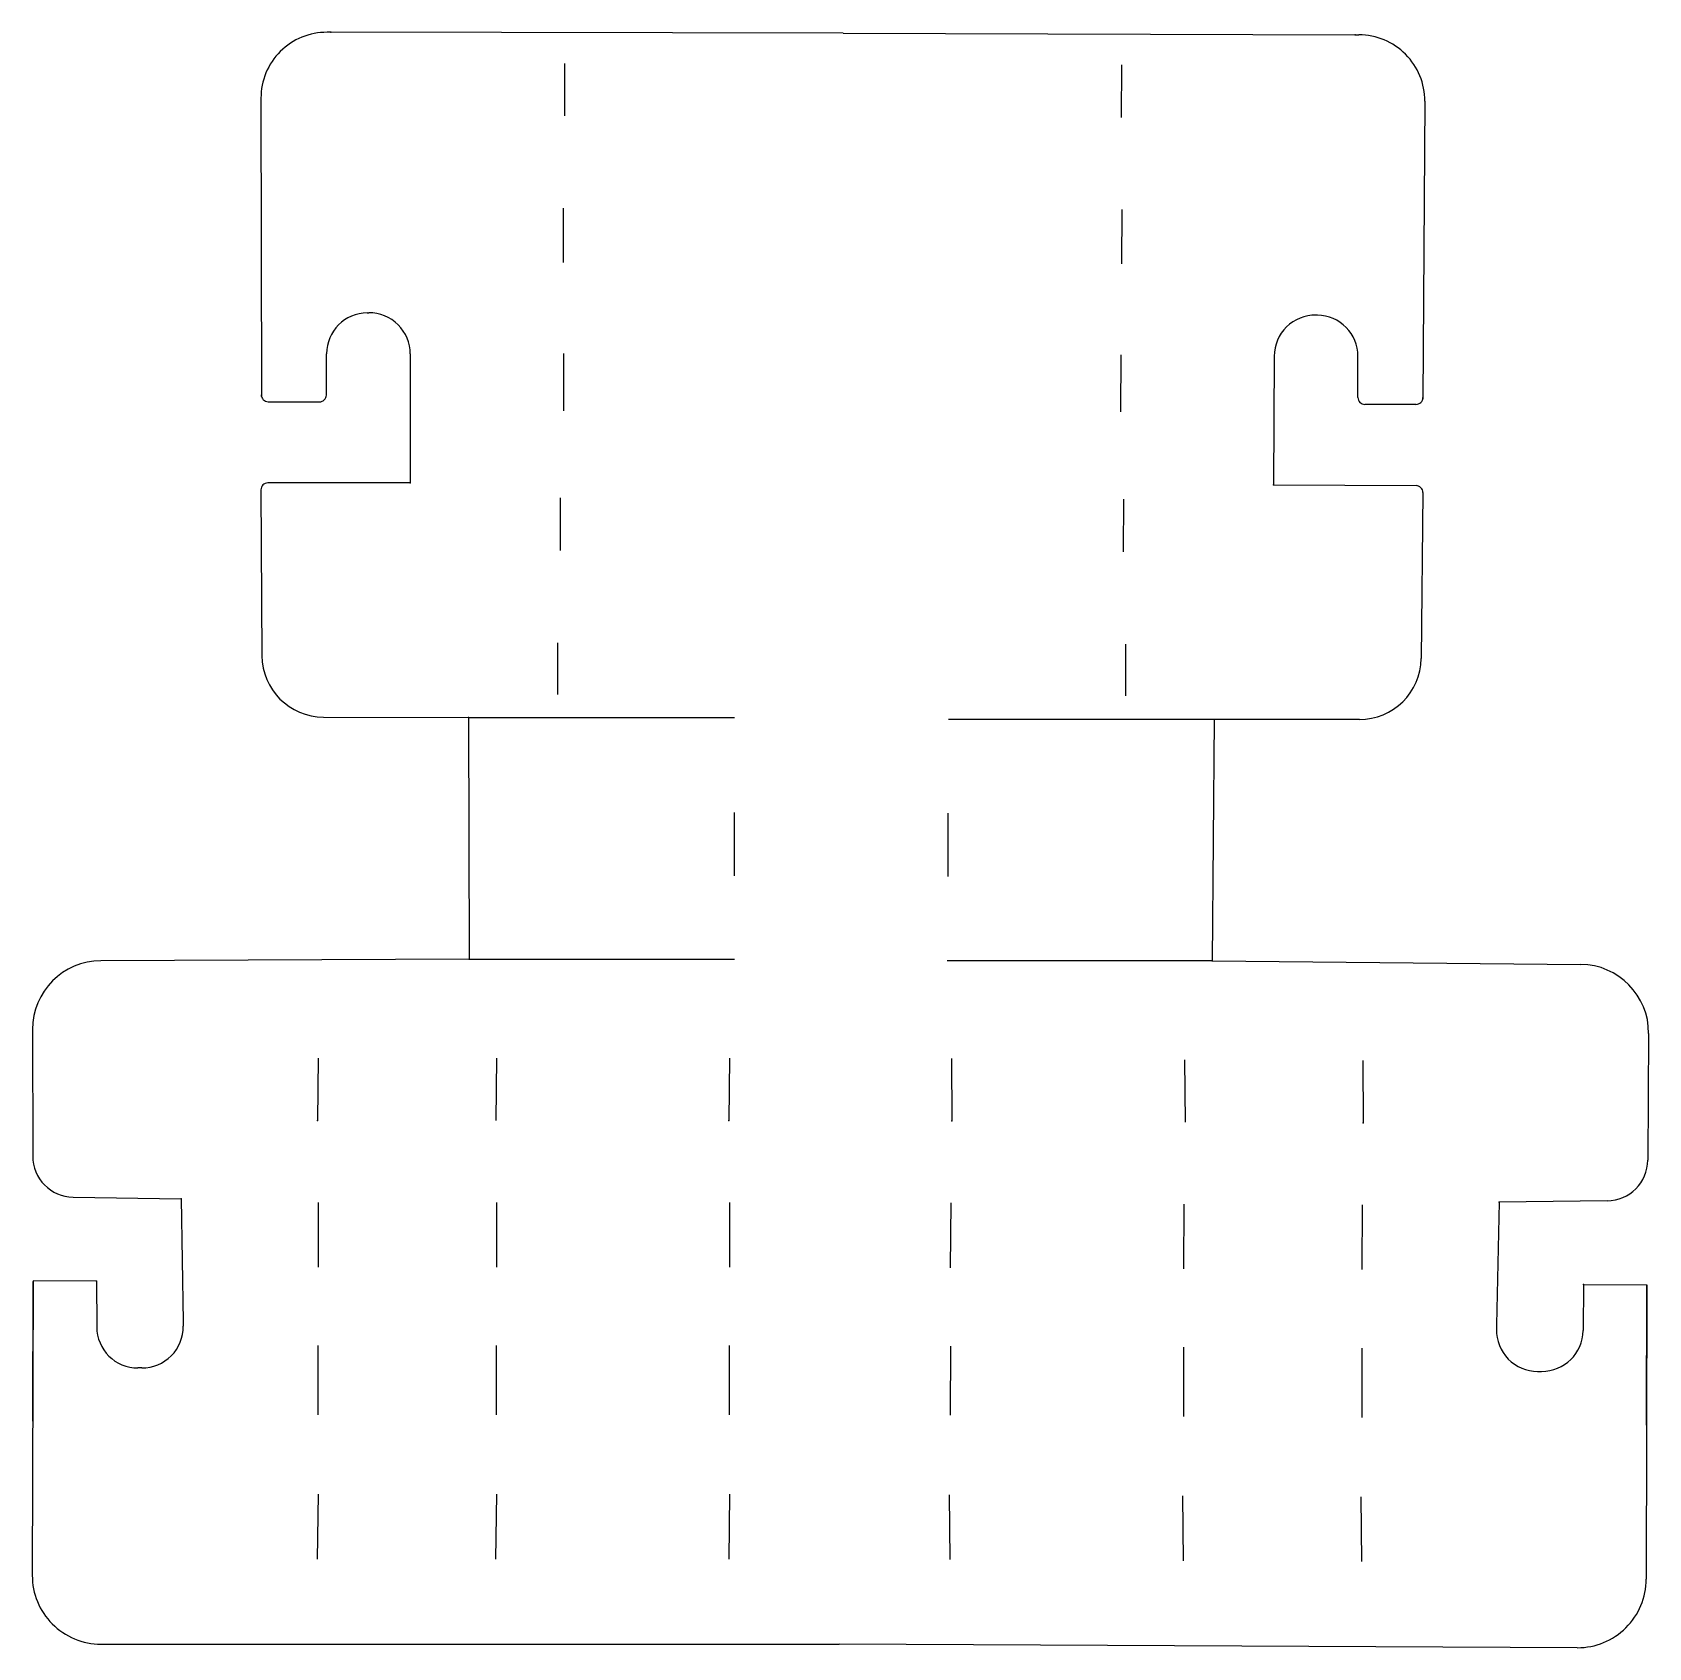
# Model space of a CAD drawing. Header units: millimetres. Extents: x 8 to 126, y 177 to 295.
import ezdxf

# ---------------------------------------------------------------- set-up
doc = ezdxf.new("R2010")
doc.units = ezdxf.units.MM
doc.layers.get('0').update_dxf_attribs({"linetype": 'CONTINUOUS'})

msp = doc.modelspace()

# ---------------------------------------------------------------- linework, layer by layer
for p, q in [((29.87, 294.78), (29.59, 294.78)), ((67.21, 294.71), (29.87, 294.78)), ((67.21, 294.71), (104.55, 294.59)), ((104.55, 294.59), (104.82, 294.59)), ((46.91, 292.51), (46.91, 288.68)), ((87.5, 292.41), (87.48, 288.58)), ((24.77, 289.97), (24.8, 268.26)), ((109.62, 289.76), (109.48, 268.06)), ((46.81, 281.95), (46.81, 278)), ((87.54, 281.85), (87.52, 277.9)), ((32.52, 274.33), (32.63, 274.33)), ((101.79, 274.16), (101.68, 274.16)), ((29.54, 268.34), (29.55, 271.34)), ((35.66, 271.33), (35.66, 261.93)), ((46.84, 271.36), (46.84, 267.19)), ((87.46, 271.26), (87.44, 267.1)), ((98.64, 271.17), (98.6, 261.78)), ((104.75, 268.15), (104.75, 271.15)), ((24.8, 268.26), (24.8, 268.36)), ((25.3, 267.85), (29.04, 267.84)), ((108.98, 267.65), (105.25, 267.65)), ((109.48, 268.06), (109.48, 268.15)), ((35.66, 261.93), (25.27, 261.93)), ((98.6, 261.78), (108.98, 261.73)), ((24.77, 261.43), (24.84, 249.34)), ((46.59, 260.85), (46.59, 257)), ((87.66, 260.75), (87.64, 256.9)), ((109.48, 261.22), (109.35, 249.13)), ((46.39, 250.27), (46.39, 246.5)), ((87.81, 250.17), (87.79, 246.4)), ((29.32, 244.86), (39.91, 244.82)), ((39.91, 244.82), (39.96, 227.21)), ((39.91, 244.82), (59.29, 244.82)), ((94.26, 244.69), (74.89, 244.69)), ((94.26, 244.69), (94.12, 227.08)), ((104.85, 244.68), (94.26, 244.69)), ((59.28, 237.9), (59.28, 233.28)), ((74.86, 237.86), (74.84, 233.24)), ((39.96, 227.21), (13.1, 227.1)), ((39.96, 227.21), (59.29, 227.21)), ((94.12, 227.08), (74.81, 227.08)), ((94.12, 227.08), (120.99, 226.83)), ((8.12, 222.09), (8.13, 212.86)), ((125.94, 221.8), (125.88, 212.57)), ((28.94, 220), (28.89, 215.46)), ((41.94, 220), (41.89, 215.46)), ((58.94, 220), (58.89, 215.46)), ((75.11, 219.96), (75.14, 215.42)), ((92.11, 219.88), (92.14, 215.34)), ((105.11, 219.82), (105.14, 215.28)), ((11.08, 209.86), (18.96, 209.73)), ((18.96, 209.73), (19.09, 200.8)), ((28.94, 209.48), (28.94, 204.76)), ((41.94, 209.48), (41.94, 204.76)), ((58.94, 209.48), (58.94, 204.76)), ((75.06, 209.45), (75.03, 204.72)), ((92.06, 209.36), (92.03, 204.64)), ((105.06, 209.3), (105.03, 204.58)), ((115.04, 209.49), (114.86, 200.56)), ((122.92, 209.59), (115.04, 209.49)), ((8.17, 203.77), (8.1, 182.3)), ((8.14, 193.52), (8.17, 203.72)), ((12.78, 203.75), (8.17, 203.77)), ((12.78, 203.75), (12.8, 200.4)), ((121.19, 203.49), (121.16, 200.13)), ((121.19, 203.49), (125.8, 203.48)), ((125.8, 203.48), (125.76, 182.01)), ((125.78, 193.23), (125.8, 203.43)), ((19.09, 200.8), (19.1, 200.45)), ((114.86, 200.56), (114.85, 200.22)), ((28.91, 199.05), (28.91, 194)), ((41.91, 199.05), (41.91, 194)), ((58.91, 199.05), (58.91, 194)), ((75.04, 199.01), (75.02, 193.96)), ((92.04, 198.93), (92.02, 193.88)), ((105.04, 198.86), (105.02, 193.81)), ((16.09, 197.41), (15.8, 197.41)), ((117.85, 197.16), (118.14, 197.16)), ((28.94, 188.2), (28.88, 183.48)), ((41.94, 188.2), (41.88, 183.48)), ((58.94, 188.2), (58.88, 183.48)), ((74.95, 188.16), (75, 183.44)), ((91.95, 188.08), (92, 183.36)), ((104.95, 188.01), (105, 183.29)), ((13.1, 177.28), (66.92, 177.27)), ((120.74, 177.02), (66.92, 177.27))]:
    msp.add_line(p, q)
for centre, radius, start, end in [((29.57, 289.98), 4.8, 89.6688, 180.0931), ((104.82, 289.79), 4.8, -0.3727, 90.0516), ((32.55, 271.33), 3, 90.5065, 179.7998), ((32.66, 271.33), 3, -0.0109, 90.5065), ((101.64, 271.16), 3, 89.2139, 179.7313), ((101.75, 271.16), 3, -0.0794, 89.2139), ((25.3, 268.35), 0.5, 179.6436, 269.7699), ((29.04, 268.34), 0.5, 269.7699, 359.7998), ((105.25, 268.15), 0.5, 179.9206, 269.9505), ((108.98, 268.15), 0.5, -90.0495, 0.0768), ((25.27, 261.43), 0.5, 89.9891, 180.3163), ((108.98, 261.23), 0.5, -0.5959, 89.7313), ((29.34, 249.36), 4.5, 180.3163, 269.765), ((104.85, 249.18), 4.5, 269.9554, 359.4041), ((13.12, 222.1), 5, 90.243, 180.0931), ((120.94, 221.83), 5, -0.3727, 89.4774), ((11.13, 212.86), 3, 180.0931, 269.0181), ((122.88, 212.59), 3, 270.7023, 359.6273), ((15.8, 200.41), 3, 180.2476, 270.1362), ((16.1, 200.41), 3, -90.1841, 0.865), ((117.85, 200.16), 3, 178.8554, 269.9045), ((118.16, 200.16), 3, 269.5842, 359.4728), ((13.1, 182.28), 5, 179.8162, 269.9852), ((120.76, 182.02), 5, 269.7352, 359.9042)]:
    msp.add_arc(centre, radius, start, end)
for p in [(29.87, 294.78), (104.55, 294.59), (24.8, 268.26), (109.48, 268.06), (35.66, 261.93), (98.6, 261.78), (39.91, 244.82), (94.26, 244.69), (39.96, 227.21), (94.12, 227.08), (28.89, 215.46), (58.89, 215.46), (75.14, 215.42), (105.14, 215.28), (18.96, 209.73), (115.04, 209.49), (12.78, 203.75), (121.19, 203.49)]:
    msp.add_point(p)

doc.saveas('drawing.dxf')
